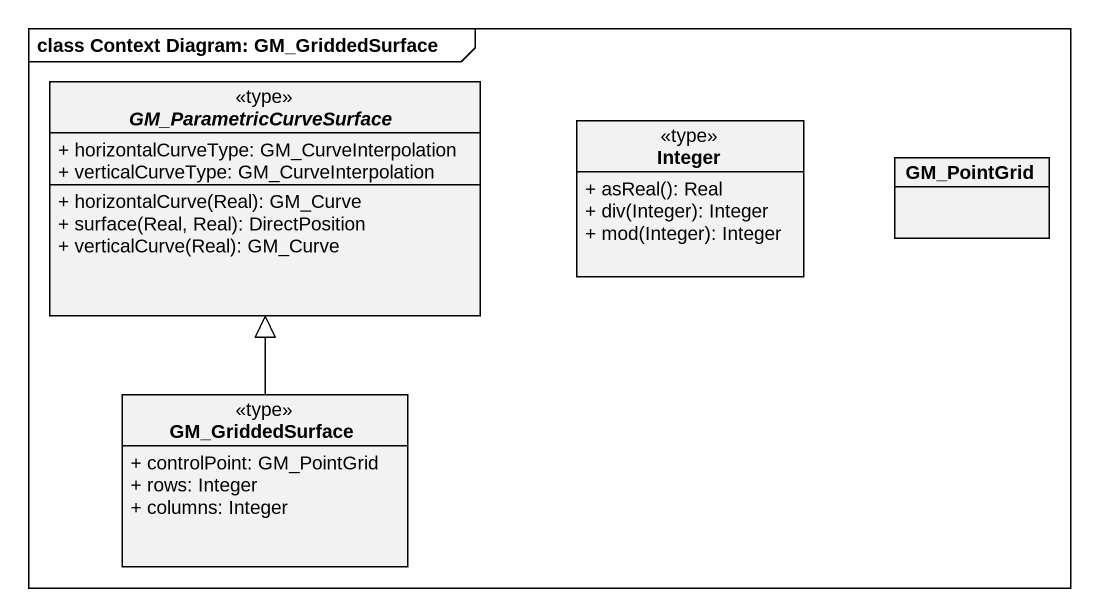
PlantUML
@startuml
mainframe class Context Diagram: GM_GriddedSurface
hide circle
hide empty members
skinparam classAttributeIconSize 0
abstract class GM_ParametricCurveSurface <<type>> {
  + horizontalCurveType: GM_CurveInterpolation
  + verticalCurveType: GM_CurveInterpolation
  + horizontalCurve(Real): GM_Curve
  + surface(Real, Real): DirectPosition
  + verticalCurve(Real): GM_Curve
}
class Integer <<type>> {
  + asReal(): Real
  + div(Integer): Integer
  + mod(Integer): Integer
}
class GM_PointGrid
class GM_GriddedSurface <<type>> {
  + controlPoint: GM_PointGrid
  + rows: Integer
  + columns: Integer
}
GM_GriddedSurface -up-|> GM_ParametricCurveSurface
@enduml
